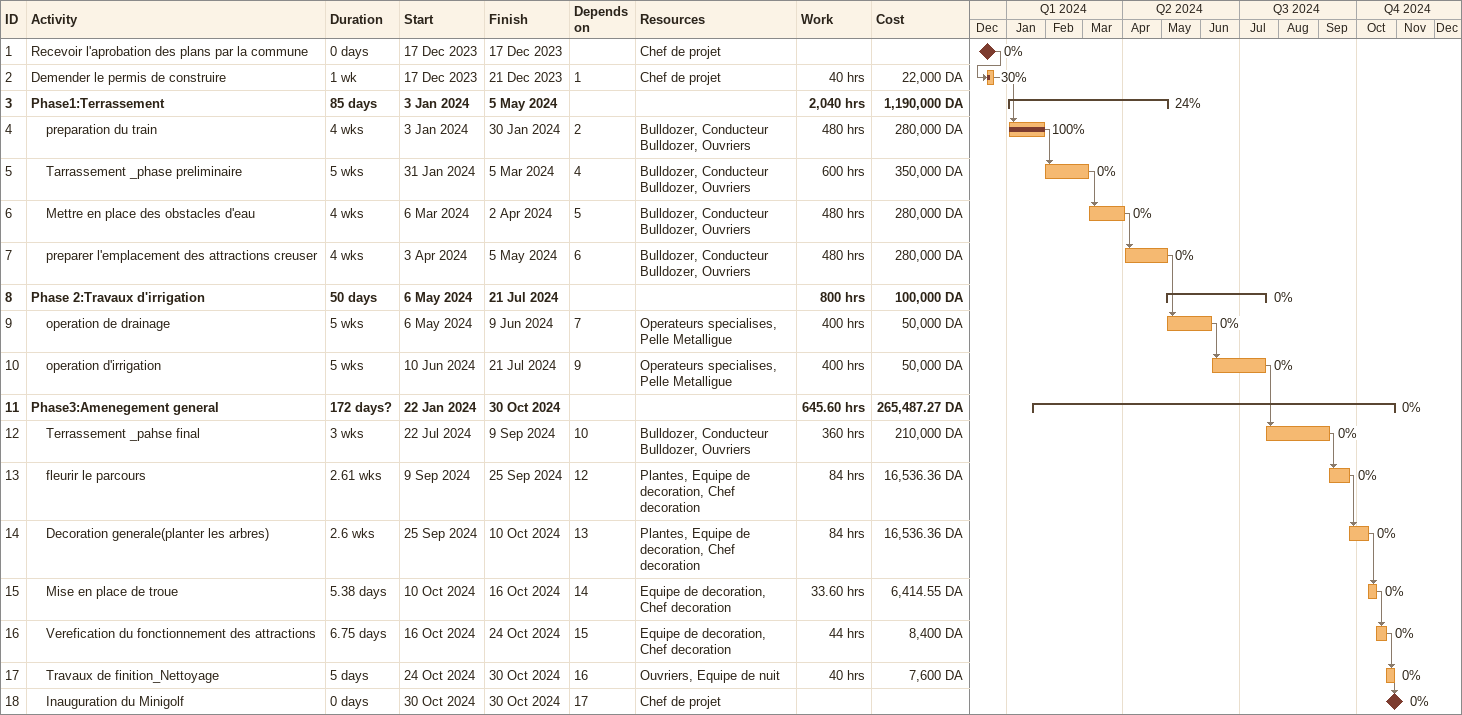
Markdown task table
| ID | Level | Task | Duration | Start | Finish | Predecessors | Resources | % complete | Work (h) | Cost (DA) |
|---|---|---|---|---|---|---|---|---|---|---|
| 1 | 1 | Recevoir l'aprobation des plans par la commune | 0d | 2023-12-17 | 2023-12-17 |  | Chef de projet | 0 |  |  |
| 2 | 1 | Demender le permis de construire | 1w | 2023-12-17 | 2023-12-21 | 1 | Chef de projet | 30 | 40 | 22000 |
| 3 | 1 | **Phase1:Terrassement** | 85d | 2024-01-03 | 2024-05-05 |  |  | 24 | 2040 | 1190000 |
| 4 | 2 | preparation du train | 4w | 2024-01-03 | 2024-01-30 | 2 | Bulldozer, Conducteur Bulldozer, Ouvriers | 100 | 480 | 280000 |
| 5 | 2 | Tarrassement _phase preliminaire | 5w | 2024-01-31 | 2024-03-05 | 4 | Bulldozer, Conducteur Bulldozer, Ouvriers | 0 | 600 | 350000 |
| 6 | 2 | Mettre en place des obstacles d'eau | 4w | 2024-03-06 | 2024-04-02 | 5 | Bulldozer, Conducteur Bulldozer, Ouvriers | 0 | 480 | 280000 |
| 7 | 2 | preparer l'emplacement des attractions creuser | 4w | 2024-04-03 | 2024-05-05 | 6 | Bulldozer, Conducteur Bulldozer, Ouvriers | 0 | 480 | 280000 |
| 8 | 1 | **Phase 2:Travaux d'irrigation** | 50d | 2024-05-06 | 2024-07-21 |  |  | 0 | 800 | 100000 |
| 9 | 2 | operation de drainage | 5w | 2024-05-06 | 2024-06-09 | 7 | Operateurs specialises, Pelle Metalligue | 0 | 400 | 50000 |
| 10 | 2 | operation d'irrigation | 5w | 2024-06-10 | 2024-07-21 | 9 | Operateurs specialises, Pelle Metalligue | 0 | 400 | 50000 |
| 11 | 1 | **Phase3:Amenegement general** | 172d? | 2024-01-22 | 2024-10-30 |  |  | 0 | 645.60 | 265487.27 |
| 12 | 2 | Terrassement _pahse final | 3w | 2024-07-22 | 2024-09-09 | 10 | Bulldozer, Conducteur Bulldozer, Ouvriers | 0 | 360 | 210000 |
| 13 | 2 | fleurir le parcours | 2.61w | 2024-09-09 | 2024-09-25 | 12 | Plantes, Equipe de decoration, Chef decoration | 0 | 84 | 16536.36 |
| 14 | 2 | Decoration generale(planter les arbres) | 2.6w | 2024-09-25 | 2024-10-10 | 13 | Plantes, Equipe de decoration, Chef decoration | 0 | 84 | 16536.36 |
| 15 | 2 | Mise en place de troue | 5.38d | 2024-10-10 | 2024-10-16 | 14 | Equipe de decoration, Chef decoration | 0 | 33.60 | 6414.55 |
| 16 | 2 | Verefication du fonctionnement des attractions | 6.75d | 2024-10-16 | 2024-10-24 | 15 | Equipe de decoration, Chef decoration | 0 | 44 | 8400 |
| 17 | 2 | Travaux de finition_Nettoyage | 5d | 2024-10-24 | 2024-10-30 | 16 | Ouvriers, Equipe de nuit | 0 | 40 | 7600 |
| 18 | 2 | Inauguration du Minigolf | 0d | 2024-10-30 | 2024-10-30 | 17 | Chef de projet | 0 |  |  |
